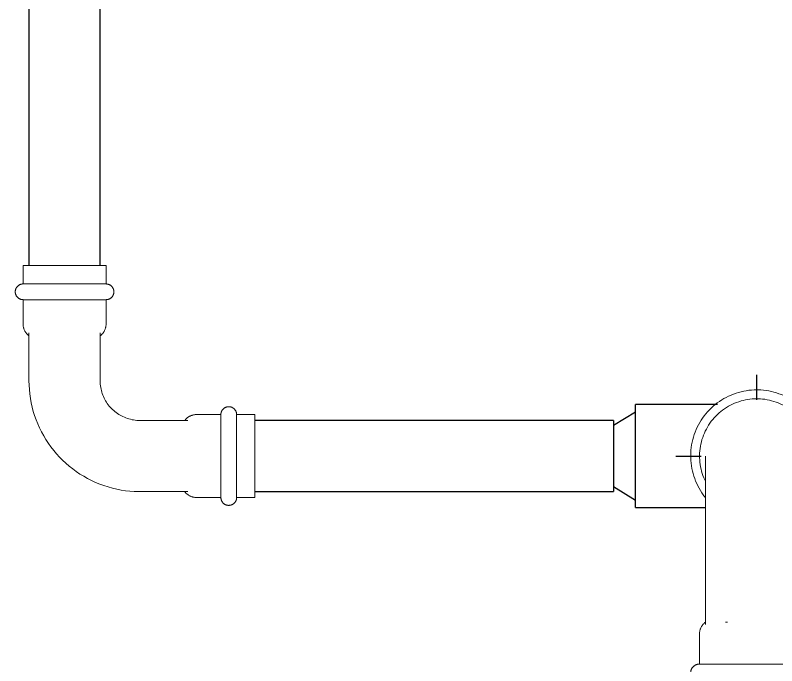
# Model space of a CAD drawing. Header units: inches. Extents: x -3327 to -1, y 8 to 1328.
# Drawn here: x -233.52 to -219.44, y 681.16 to 693.18 of the extents above; entities that cross this region are included whole.
import ezdxf

# ---------------------------------------------------------------- set-up
doc = ezdxf.new("R2010")
doc.units = ezdxf.units.IN
doc.header["$MEASUREMENT"] = 0
doc.layers.add('P-PIPE', color=3, linetype='Continuous', lineweight=9)
doc.layers.add('X - REF - FP', color=7, linetype='Continuous', true_color=0xb90000)

# ---------------------------------------------------------------- blocks, each defined once
blk = doc.blocks.new('Victaulic-VicPress316-Elbow 90-45deg Style P568_P571 - Standard-V63-SECOND LEVEL')
at = {"layer": 'P-PIPE'}
for p, q in [((-220.872, 585.644), (-220.872, 585.268)), ((-219.813, 585.644), (-220.82, 585.644)), ((-218.805, 585.644), (-219.813, 585.644)), ((-218.754, 585.268), (-218.754, 585.644)), ((-220.82, 585.268), (-219.813, 585.268)), ((-219.813, 585.268), (-218.805, 585.268)), ((-220.872, 584.939), (-220.872, 584.383)), ((-220.82, 584.939), (-219.813, 584.939)), ((-219.813, 584.939), (-218.805, 584.939)), ((-218.754, 584.383), (-218.754, 584.939)), ((-220.763, 584.209), (-220.763, 583.109)), ((-218.863, 583.109), (-218.863, 584.211)), ((-220.391, 584.165), (-220.353, 584.165)), ((-219.272, 584.165), (-219.234, 584.165))]:
    blk.add_line(p, q, dxfattribs=at)
at = {"layer": 'P-PIPE', "flags": 128}
for points in [[(-220.872, 584.939), (-220.878, 584.939), (-220.885, 584.94), (-220.891, 584.94), (-220.898, 584.941), (-220.904, 584.943), (-220.911, 584.944), (-220.917, 584.946), (-220.923, 584.948), (-220.929, 584.95), (-220.936, 584.952), (-220.942, 584.955), (-220.947, 584.958), (-220.953, 584.961), (-220.959, 584.964), (-220.964, 584.968), (-220.97, 584.972), (-220.975, 584.976), (-220.98, 584.98), (-220.985, 584.985), (-220.99, 584.989), (-220.994, 584.994), (-220.998, 584.999), (-221.002, 585.004), (-221.006, 585.009), (-221.01, 585.015), (-221.013, 585.02), (-221.017, 585.026), (-221.02, 585.032), (-221.022, 585.038), (-221.025, 585.044), (-221.027, 585.05), (-221.029, 585.057), (-221.031, 585.063), (-221.032, 585.069), (-221.034, 585.076), (-221.035, 585.082), (-221.035, 585.089), (-221.036, 585.095), (-221.036, 585.102), (-221.036, 585.109), (-221.036, 585.115), (-221.035, 585.122), (-221.034, 585.128), (-221.033, 585.135), (-221.032, 585.141), (-221.03, 585.148), (-221.028, 585.154), (-221.026, 585.16), (-221.024, 585.166), (-221.021, 585.172), (-221.018, 585.178), (-221.015, 585.184), (-221.012, 585.19), (-221.008, 585.195), (-221.004, 585.201), (-221.001, 585.206), (-220.996, 585.211), (-220.992, 585.216), (-220.987, 585.221), (-220.983, 585.225), (-220.978, 585.229), (-220.973, 585.234), (-220.967, 585.237), (-220.962, 585.241), (-220.956, 585.245), (-220.951, 585.248), (-220.945, 585.251), (-220.939, 585.254), (-220.933, 585.256), (-220.927, 585.259), (-220.92, 585.261), (-220.914, 585.263), (-220.908, 585.264), (-220.901, 585.266), (-220.895, 585.267), (-220.888, 585.267), (-220.882, 585.268), (-220.875, 585.268), (-220.872, 585.268)], [(-219.813, 585.268), (-219.855, 585.268), (-219.897, 585.268), (-219.939, 585.268), (-219.981, 585.268), (-220.023, 585.268), (-220.064, 585.268), (-220.105, 585.268), (-220.146, 585.268), (-220.186, 585.268), (-220.225, 585.268), (-220.264, 585.268), (-220.302, 585.268), (-220.339, 585.268), (-220.375, 585.268), (-220.41, 585.268), (-220.445, 585.268), (-220.478, 585.268), (-220.511, 585.268), (-220.542, 585.268), (-220.572, 585.268), (-220.601, 585.268), (-220.629, 585.268), (-220.655, 585.268), (-220.68, 585.268), (-220.704, 585.268), (-220.726, 585.268), (-220.746, 585.268), (-220.766, 585.268), (-220.783, 585.268), (-220.8, 585.268), (-220.814, 585.268), (-220.827, 585.268), (-220.838, 585.268), (-220.848, 585.268), (-220.856, 585.268), (-220.862, 585.268), (-220.867, 585.268), (-220.87, 585.268), (-220.871, 585.268), (-220.872, 585.268)], [(-220.872, 585.268), (-220.871, 585.268), (-220.868, 585.268), (-220.864, 585.268), (-220.858, 585.268), (-220.85, 585.268), (-220.841, 585.268), (-220.83, 585.268), (-220.818, 585.268)], [(-218.754, 585.268), (-218.754, 585.268), (-218.757, 585.268), (-218.761, 585.268), (-218.767, 585.268), (-218.775, 585.268), (-218.784, 585.268), (-218.795, 585.268), (-218.807, 585.268), (-218.821, 585.268), (-218.837, 585.268), (-218.854, 585.268), (-218.873, 585.268), (-218.893, 585.268), (-218.915, 585.268), (-218.938, 585.268), (-218.963, 585.268), (-218.989, 585.268), (-219.016, 585.268), (-219.045, 585.268), (-219.075, 585.268), (-219.106, 585.268), (-219.138, 585.268), (-219.171, 585.268), (-219.205, 585.268), (-219.24, 585.268), (-219.276, 585.268), (-219.313, 585.268), (-219.351, 585.268), (-219.39, 585.268), (-219.429, 585.268), (-219.469, 585.268), (-219.509, 585.268), (-219.55, 585.268), (-219.591, 585.268), (-219.633, 585.268), (-219.674, 585.268), (-219.716, 585.268), (-219.759, 585.268), (-219.801, 585.268), (-219.813, 585.268)], [(-218.811, 585.268), (-218.798, 585.268), (-218.787, 585.268), (-218.777, 585.268), (-218.769, 585.268), (-218.763, 585.268), (-218.758, 585.268), (-218.755, 585.268), (-218.754, 585.268), (-218.754, 585.268)], [(-218.754, 585.268), (-218.747, 585.268), (-218.74, 585.268), (-218.734, 585.267), (-218.727, 585.266), (-218.721, 585.265), (-218.714, 585.264), (-218.708, 585.262), (-218.702, 585.26), (-218.696, 585.258), (-218.689, 585.255), (-218.683, 585.253), (-218.678, 585.25), (-218.672, 585.247), (-218.666, 585.243), (-218.661, 585.24), (-218.655, 585.236), (-218.65, 585.232), (-218.645, 585.227), (-218.64, 585.223), (-218.635, 585.218), (-218.631, 585.214), (-218.627, 585.209), (-218.623, 585.203), (-218.619, 585.198), (-218.615, 585.193), (-218.612, 585.187), (-218.608, 585.181), (-218.605, 585.175), (-218.603, 585.169), (-218.6, 585.163), (-218.598, 585.157), (-218.596, 585.151), (-218.594, 585.145), (-218.593, 585.138), (-218.591, 585.132), (-218.59, 585.125), (-218.59, 585.119), (-218.589, 585.112), (-218.589, 585.106), (-218.589, 585.099), (-218.589, 585.092), (-218.59, 585.086), (-218.591, 585.079), (-218.592, 585.073), (-218.593, 585.066), (-218.595, 585.06), (-218.597, 585.054), (-218.599, 585.047), (-218.601, 585.041), (-218.604, 585.035), (-218.607, 585.029), (-218.61, 585.024), (-218.613, 585.018), (-218.617, 585.012), (-218.621, 585.007), (-218.624, 585.002), (-218.629, 584.997), (-218.633, 584.992), (-218.638, 584.987), (-218.642, 584.982), (-218.647, 584.978), (-218.652, 584.974), (-218.658, 584.97), (-218.663, 584.966), (-218.669, 584.963), (-218.674, 584.96), (-218.68, 584.956), (-218.686, 584.954), (-218.692, 584.951), (-218.698, 584.949), (-218.705, 584.947), (-218.711, 584.945), (-218.717, 584.943), (-218.724, 584.942), (-218.73, 584.941), (-218.737, 584.94), (-218.743, 584.94), (-218.75, 584.939), (-218.754, 584.939)], [(-220.814, 584.939), (-220.827, 584.939), (-220.838, 584.939), (-220.848, 584.939), (-220.856, 584.939), (-220.862, 584.939), (-220.867, 584.939), (-220.87, 584.939), (-220.871, 584.939), (-220.872, 584.939)], [(-220.872, 584.939), (-220.871, 584.939), (-220.868, 584.939), (-220.864, 584.939), (-220.858, 584.939), (-220.85, 584.939), (-220.841, 584.939), (-220.83, 584.939), (-220.818, 584.939), (-220.804, 584.939), (-220.788, 584.939), (-220.771, 584.939), (-220.752, 584.939), (-220.732, 584.939), (-220.71, 584.939), (-220.687, 584.939), (-220.662, 584.939), (-220.636, 584.939), (-220.609, 584.939), (-220.58, 584.939), (-220.55, 584.939), (-220.519, 584.939), (-220.487, 584.939), (-220.454, 584.939), (-220.42, 584.939), (-220.385, 584.939), (-220.349, 584.939), (-220.312, 584.939), (-220.274, 584.939), (-220.235, 584.939), (-220.196, 584.939), (-220.156, 584.939), (-220.116, 584.939), (-220.075, 584.939), (-220.034, 584.939), (-219.992, 584.939), (-219.951, 584.939), (-219.909, 584.939), (-219.866, 584.939), (-219.824, 584.939), (-219.813, 584.939)], [(-219.813, 584.939), (-219.77, 584.939), (-219.728, 584.939), (-219.686, 584.939), (-219.644, 584.939), (-219.602, 584.939), (-219.561, 584.939), (-219.52, 584.939), (-219.479, 584.939), (-219.439, 584.939), (-219.4, 584.939), (-219.361, 584.939), (-219.323, 584.939), (-219.286, 584.939), (-219.25, 584.939), (-219.215, 584.939), (-219.18, 584.939), (-219.147, 584.939), (-219.114, 584.939), (-219.083, 584.939), (-219.053, 584.939), (-219.024, 584.939), (-218.996, 584.939), (-218.97, 584.939), (-218.945, 584.939), (-218.921, 584.939), (-218.899, 584.939), (-218.879, 584.939), (-218.859, 584.939), (-218.842, 584.939), (-218.825, 584.939), (-218.811, 584.939), (-218.798, 584.939), (-218.787, 584.939), (-218.777, 584.939), (-218.769, 584.939), (-218.763, 584.939), (-218.758, 584.939), (-218.755, 584.939), (-218.754, 584.939), (-218.754, 584.939)], [(-218.754, 584.939), (-218.754, 584.939), (-218.757, 584.939), (-218.761, 584.939), (-218.767, 584.939), (-218.775, 584.939), (-218.784, 584.939), (-218.795, 584.939), (-218.807, 584.939)], [(-220.763, 584.165), (-220.771, 584.171), (-220.779, 584.179), (-220.787, 584.186), (-220.795, 584.194), (-220.803, 584.202), (-220.81, 584.21), (-220.816, 584.218), (-220.823, 584.227), (-220.829, 584.236), (-220.834, 584.246), (-220.84, 584.255), (-220.845, 584.265), (-220.849, 584.275), (-220.853, 584.285), (-220.857, 584.295), (-220.86, 584.306), (-220.863, 584.316), (-220.866, 584.327), (-220.868, 584.337), (-220.869, 584.348), (-220.87, 584.359), (-220.871, 584.37), (-220.872, 584.381), (-220.872, 584.383)], [(-218.754, 584.383), (-218.754, 584.372), (-218.754, 584.361), (-218.755, 584.35), (-218.757, 584.339), (-218.759, 584.329), (-218.761, 584.318), (-218.764, 584.307), (-218.767, 584.297), (-218.771, 584.287), (-218.775, 584.277), (-218.779, 584.267), (-218.784, 584.257), (-218.79, 584.247), (-218.795, 584.238), (-218.801, 584.229), (-218.807, 584.22), (-218.814, 584.211), (-218.821, 584.203), (-218.828, 584.195), (-218.836, 584.187), (-218.844, 584.18), (-218.852, 584.173), (-218.861, 584.166), (-218.863, 584.165)], [(-220.763, 583.109), (-220.763, 583.028), (-220.763, 582.948), (-220.763, 582.868), (-220.763, 582.788), (-220.763, 582.709), (-220.763, 582.63), (-220.763, 582.552), (-220.763, 582.475), (-220.763, 582.399), (-220.763, 582.324), (-220.763, 582.251), (-220.763, 582.178), (-220.763, 582.108), (-220.763, 582.039), (-220.763, 581.971), (-220.763, 581.906), (-220.763, 581.842), (-220.763, 581.78), (-220.763, 581.721), (-220.763, 581.663), (-220.763, 581.608), (-220.763, 581.556), (-220.763, 581.506), (-220.763, 581.458), (-220.763, 581.413), (-220.763, 581.371), (-220.763, 581.332), (-220.763, 581.295), (-220.763, 581.261), (-220.763, 581.231), (-220.763, 581.203), (-220.763, 581.178), (-220.763, 581.157), (-220.763, 581.138), (-220.763, 581.123), (-220.763, 581.111), (-220.763, 581.102), (-220.763, 581.096), (-220.763, 581.094), (-220.763, 581.094)], [(-218.863, 581.094), (-218.863, 581.095), (-218.863, 581.1), (-218.863, 581.108), (-218.863, 581.119), (-218.863, 581.134), (-218.863, 581.152), (-218.863, 581.172), (-218.863, 581.196), (-218.863, 581.223), (-218.863, 581.253), (-218.863, 581.286), (-218.863, 581.321), (-218.863, 581.36), (-218.863, 581.402), (-218.863, 581.446), (-218.863, 581.493), (-218.863, 581.542), (-218.863, 581.594), (-218.863, 581.648), (-218.863, 581.705), (-218.863, 581.764), (-218.863, 581.825), (-218.863, 581.888), (-218.863, 581.953), (-218.863, 582.02), (-218.863, 582.089), (-218.863, 582.159), (-218.863, 582.231), (-218.863, 582.304), (-218.863, 582.379), (-218.863, 582.454), (-218.863, 582.531), (-218.863, 582.609), (-218.863, 582.687), (-218.863, 582.766), (-218.863, 582.846), (-218.863, 582.926), (-218.863, 583.007), (-218.863, 583.087), (-218.863, 583.109)], [(-220.763, 581.864), (-220.786, 581.835), (-220.815, 581.795), (-220.842, 581.755), (-220.868, 581.713), (-220.892, 581.67), (-220.914, 581.627), (-220.934, 581.582), (-220.953, 581.537), (-220.97, 581.491), (-220.985, 581.445), (-220.998, 581.397), (-221.009, 581.35), (-221.018, 581.302), (-221.026, 581.253), (-221.031, 581.205), (-221.034, 581.156), (-221.036, 581.107), (-221.035, 581.058), (-221.033, 581.009), (-221.029, 580.96), (-221.022, 580.912), (-221.014, 580.864), (-221.004, 580.816), (-220.992, 580.768), (-220.978, 580.721), (-220.962, 580.675), (-220.944, 580.629), (-220.925, 580.585), (-220.904, 580.541), (-220.881, 580.497), (-220.856, 580.455), (-220.83, 580.414), (-220.802, 580.374), (-220.772, 580.335), (-220.741, 580.297), (-220.708, 580.26), (-220.674, 580.225), (-220.639, 580.192), (-220.602, 580.159), (-220.564, 580.128), (-220.525, 580.099), (-220.485, 580.071), (-220.443, 580.045), (-220.401, 580.021), (-220.357, 579.998), (-220.313, 579.977), (-220.268, 579.958), (-220.222, 579.941), (-220.176, 579.925), (-220.129, 579.912), (-220.081, 579.9), (-220.033, 579.89), (-219.985, 579.882), (-219.937, 579.877), (-219.888, 579.873), (-219.839, 579.871), (-219.813, 579.87)], [(-219.813, 579.87), (-219.764, 579.871), (-219.715, 579.874), (-219.666, 579.879), (-219.618, 579.886), (-219.569, 579.895), (-219.522, 579.905), (-219.474, 579.918), (-219.428, 579.932), (-219.381, 579.949), (-219.336, 579.967), (-219.291, 579.987), (-219.248, 580.009), (-219.205, 580.032), (-219.163, 580.057), (-219.122, 580.084), (-219.082, 580.112), (-219.043, 580.142), (-219.006, 580.174), (-218.97, 580.207), (-218.935, 580.241), (-218.901, 580.277), (-218.87, 580.314), (-218.839, 580.353), (-218.81, 580.392), (-218.783, 580.433), (-218.757, 580.474), (-218.733, 580.517), (-218.711, 580.561), (-218.691, 580.605), (-218.672, 580.65), (-218.655, 580.696), (-218.64, 580.743), (-218.627, 580.79), (-218.616, 580.838), (-218.607, 580.886), (-218.599, 580.934), (-218.594, 580.983), (-218.591, 581.032), (-218.589, 581.081), (-218.59, 581.129), (-218.592, 581.178), (-218.596, 581.227), (-218.603, 581.276), (-218.611, 581.324), (-218.621, 581.372), (-218.633, 581.419), (-218.647, 581.466), (-218.663, 581.512), (-218.681, 581.558), (-218.7, 581.603), (-218.721, 581.647), (-218.744, 581.69), (-218.769, 581.732), (-218.795, 581.774), (-218.823, 581.814), (-218.853, 581.853)], [(-220.766, 581.555), (-220.783, 581.517), (-220.8, 581.477), (-220.814, 581.438), (-220.827, 581.397), (-220.838, 581.357), (-220.848, 581.315), (-220.856, 581.274), (-220.862, 581.232), (-220.867, 581.19), (-220.87, 581.148), (-220.871, 581.105), (-220.871, 581.063), (-220.869, 581.021), (-220.865, 580.978), (-220.86, 580.936), (-220.853, 580.895), (-220.844, 580.853), (-220.833, 580.812), (-220.821, 580.771), (-220.808, 580.731), (-220.792, 580.692), (-220.775, 580.653), (-220.757, 580.615), (-220.737, 580.578), (-220.716, 580.541), (-220.693, 580.505), (-220.669, 580.471), (-220.643, 580.437), (-220.616, 580.404), (-220.588, 580.373), (-220.558, 580.342), (-220.528, 580.313), (-220.496, 580.285), (-220.463, 580.258), (-220.429, 580.233), (-220.394, 580.209), (-220.358, 580.186), (-220.322, 580.165), (-220.284, 580.146), (-220.246, 580.127), (-220.207, 580.111), (-220.167, 580.096), (-220.127, 580.083), (-220.086, 580.071), (-220.045, 580.061), (-220.004, 580.052), (-219.962, 580.045), (-219.92, 580.04), (-219.878, 580.037), (-219.835, 580.035), (-219.813, 580.035)], [(-219.813, 580.035), (-219.77, 580.036), (-219.728, 580.038), (-219.686, 580.042), (-219.644, 580.048), (-219.602, 580.056), (-219.561, 580.065), (-219.52, 580.076), (-219.479, 580.089), (-219.439, 580.103), (-219.4, 580.118), (-219.361, 580.136), (-219.323, 580.154), (-219.286, 580.175), (-219.25, 580.197), (-219.215, 580.22), (-219.18, 580.244), (-219.147, 580.27), (-219.114, 580.298), (-219.083, 580.326), (-219.053, 580.356), (-219.024, 580.387), (-218.996, 580.419), (-218.97, 580.452), (-218.945, 580.486), (-218.921, 580.522), (-218.899, 580.558), (-218.879, 580.595), (-218.859, 580.632), (-218.842, 580.671), (-218.825, 580.71), (-218.811, 580.75), (-218.798, 580.79), (-218.787, 580.831), (-218.777, 580.872), (-218.769, 580.914), (-218.763, 580.956), (-218.758, 580.998), (-218.755, 581.04), (-218.754, 581.082), (-218.754, 581.125), (-218.756, 581.167), (-218.76, 581.209), (-218.765, 581.251), (-218.772, 581.293), (-218.781, 581.334), (-218.792, 581.375), (-218.804, 581.416), (-218.817, 581.456), (-218.833, 581.496), (-218.85, 581.534), (-218.863, 581.561)]]:
    blk.add_lwpolyline(points, dxfattribs=at)
blk = doc.blocks.new('Victaulic-VicPress316-Elbow 90-45deg Style P568_P571 - Standard-V1-SECOND LEVEL')
at = {"layer": 'P-PIPE'}
for p, q in [((-0.767, 3.52), (-0.767, 3.181)), ((0.766, 3.52), (-0.767, 3.52)), ((0.766, 3.181), (0.766, 3.52)), ((-0.767, 3.181), (0.766, 3.181)), ((-0.767, 2.89), (-0.767, 2.439)), ((-0.767, 2.89), (0.766, 2.89)), ((0.766, 2.439), (0.766, 2.89)), ((-0.658, 2.278), (-0.658, 1.393)), ((0.657, 1.393), (0.657, 2.278)), ((-3.181, 0.766), (-3.52, 0.766)), ((-3.52, 0.766), (-3.52, -0.767)), ((-3.181, -0.767), (-3.181, 0.766)), ((-2.439, 0.766), (-2.89, 0.766)), ((-2.89, -0.767), (-2.89, 0.766)), ((-1.393, 0.657), (-2.278, 0.657)), ((-2.278, -0.658), (-1.393, -0.658)), ((-3.52, -0.767), (-3.181, -0.767)), ((-2.89, -0.767), (-2.439, -0.767))]:
    blk.add_line(p, q, dxfattribs=at)
at = {"layer": 'P-PIPE', "flags": 128}
for points in [[(-0.767, 2.89), (-0.772, 2.891), (-0.778, 2.891), (-0.784, 2.892), (-0.79, 2.892), (-0.795, 2.893), (-0.801, 2.895), (-0.807, 2.896), (-0.812, 2.898), (-0.818, 2.9), (-0.823, 2.902), (-0.828, 2.904), (-0.834, 2.907), (-0.839, 2.91), (-0.844, 2.913), (-0.849, 2.916), (-0.853, 2.919), (-0.858, 2.923), (-0.862, 2.927), (-0.867, 2.931), (-0.871, 2.935), (-0.875, 2.939), (-0.879, 2.943), (-0.882, 2.948), (-0.886, 2.953), (-0.889, 2.957), (-0.892, 2.962), (-0.895, 2.967), (-0.897, 2.973), (-0.9, 2.978), (-0.902, 2.983), (-0.904, 2.989), (-0.906, 2.994), (-0.907, 3), (-0.909, 3.006), (-0.91, 3.011), (-0.911, 3.017), (-0.911, 3.023), (-0.912, 3.029), (-0.912, 3.034), (-0.912, 3.04), (-0.912, 3.046), (-0.911, 3.052), (-0.91, 3.058), (-0.909, 3.063), (-0.908, 3.069), (-0.907, 3.075), (-0.905, 3.08), (-0.903, 3.086), (-0.901, 3.091), (-0.899, 3.097), (-0.896, 3.102), (-0.894, 3.107), (-0.891, 3.112), (-0.887, 3.117), (-0.884, 3.122), (-0.881, 3.126), (-0.877, 3.131), (-0.873, 3.135), (-0.869, 3.139), (-0.865, 3.143), (-0.86, 3.147), (-0.856, 3.151), (-0.851, 3.154), (-0.846, 3.158), (-0.842, 3.161), (-0.836, 3.164), (-0.831, 3.166), (-0.826, 3.169), (-0.821, 3.171), (-0.815, 3.173), (-0.81, 3.175), (-0.804, 3.177), (-0.798, 3.178), (-0.793, 3.179), (-0.787, 3.18), (-0.781, 3.181), (-0.775, 3.181), (-0.77, 3.181), (-0.767, 3.181)], [(0.766, 3.181), (0.766, 3.181), (0.764, 3.181), (0.761, 3.181), (0.757, 3.181), (0.751, 3.181), (0.745, 3.181), (0.737, 3.181), (0.728, 3.181), (0.717, 3.181), (0.706, 3.181), (0.693, 3.181), (0.68, 3.181), (0.665, 3.181), (0.649, 3.181), (0.633, 3.181), (0.615, 3.181), (0.596, 3.181), (0.576, 3.181), (0.556, 3.181), (0.534, 3.181), (0.512, 3.181), (0.488, 3.181), (0.464, 3.181), (0.44, 3.181), (0.414, 3.181), (0.388, 3.181), (0.361, 3.181), (0.334, 3.181), (0.306, 3.181), (0.278, 3.181), (0.249, 3.181), (0.22, 3.181), (0.19, 3.181), (0.16, 3.181), (0.13, 3.181), (0.1, 3.181), (0.069, 3.181), (0.039, 3.181), (0.008, 3.181), (-0.022, 3.181), (-0.053, 3.181), (-0.084, 3.181), (-0.114, 3.181), (-0.144, 3.181), (-0.174, 3.181), (-0.204, 3.181), (-0.233, 3.181), (-0.262, 3.181), (-0.291, 3.181), (-0.319, 3.181), (-0.347, 3.181), (-0.374, 3.181), (-0.4, 3.181), (-0.426, 3.181), (-0.451, 3.181), (-0.476, 3.181), (-0.499, 3.181), (-0.522, 3.181), (-0.544, 3.181), (-0.565, 3.181), (-0.585, 3.181), (-0.605, 3.181), (-0.623, 3.181), (-0.64, 3.181), (-0.657, 3.181), (-0.672, 3.181), (-0.686, 3.181), (-0.699, 3.181), (-0.711, 3.181), (-0.722, 3.181), (-0.732, 3.181), (-0.74, 3.181), (-0.748, 3.181), (-0.754, 3.181), (-0.759, 3.181), (-0.763, 3.181), (-0.765, 3.181), (-0.766, 3.181), (-0.767, 3.181)], [(-0.767, 3.181), (-0.766, 3.181), (-0.764, 3.181), (-0.761, 3.181), (-0.757, 3.181), (-0.751, 3.181), (-0.745, 3.181), (-0.737, 3.181), (-0.728, 3.181)], [(0.722, 3.181), (0.732, 3.181), (0.74, 3.181), (0.748, 3.181), (0.754, 3.181), (0.759, 3.181), (0.763, 3.181), (0.765, 3.181), (0.766, 3.181), (0.766, 3.181)], [(0.766, 3.181), (0.772, 3.181), (0.778, 3.181), (0.784, 3.18), (0.79, 3.18), (0.795, 3.179), (0.801, 3.177), (0.807, 3.176), (0.812, 3.174), (0.818, 3.172), (0.823, 3.17), (0.828, 3.168), (0.834, 3.165), (0.839, 3.162), (0.844, 3.159), (0.849, 3.156), (0.853, 3.153), (0.858, 3.149), (0.862, 3.145), (0.867, 3.141), (0.871, 3.137), (0.875, 3.133), (0.879, 3.129), (0.882, 3.124), (0.886, 3.119), (0.889, 3.115), (0.892, 3.11), (0.895, 3.105), (0.897, 3.099), (0.9, 3.094), (0.902, 3.089), (0.904, 3.083), (0.906, 3.078), (0.907, 3.072), (0.909, 3.066), (0.91, 3.061), (0.911, 3.055), (0.911, 3.049), (0.912, 3.043), (0.912, 3.038), (0.912, 3.032), (0.912, 3.026), (0.911, 3.02), (0.91, 3.014), (0.909, 3.009), (0.908, 3.003), (0.907, 2.997), (0.905, 2.992), (0.903, 2.986), (0.901, 2.981), (0.899, 2.975), (0.896, 2.97), (0.894, 2.965), (0.891, 2.96), (0.887, 2.955), (0.884, 2.95), (0.881, 2.946), (0.877, 2.941), (0.873, 2.937), (0.869, 2.933), (0.865, 2.929), (0.86, 2.925), (0.856, 2.921), (0.851, 2.918), (0.846, 2.914), (0.842, 2.911), (0.836, 2.908), (0.831, 2.906), (0.826, 2.903), (0.821, 2.901), (0.815, 2.899), (0.81, 2.897), (0.804, 2.895), (0.798, 2.894), (0.793, 2.893), (0.787, 2.892), (0.781, 2.891), (0.775, 2.891), (0.77, 2.891), (0.766, 2.89)], [(-0.767, 2.89), (-0.766, 2.89), (-0.764, 2.89), (-0.761, 2.89), (-0.757, 2.89), (-0.751, 2.89), (-0.745, 2.89), (-0.737, 2.89), (-0.728, 2.89), (-0.717, 2.89), (-0.706, 2.89), (-0.693, 2.89), (-0.68, 2.89), (-0.665, 2.89), (-0.649, 2.89), (-0.633, 2.89), (-0.615, 2.89), (-0.596, 2.89), (-0.576, 2.89), (-0.556, 2.89), (-0.534, 2.89), (-0.512, 2.89), (-0.488, 2.89), (-0.464, 2.89), (-0.44, 2.89), (-0.414, 2.89), (-0.388, 2.89), (-0.361, 2.89), (-0.334, 2.89), (-0.306, 2.89), (-0.278, 2.89), (-0.249, 2.89), (-0.22, 2.89), (-0.19, 2.89), (-0.16, 2.89), (-0.13, 2.89), (-0.1, 2.89), (-0.069, 2.89), (-0.039, 2.89), (-0.008, 2.89), (0.022, 2.89), (0.053, 2.89), (0.084, 2.89), (0.114, 2.89), (0.144, 2.89), (0.174, 2.89), (0.204, 2.89), (0.233, 2.89), (0.262, 2.89), (0.291, 2.89), (0.319, 2.89), (0.347, 2.89), (0.374, 2.89), (0.4, 2.89), (0.426, 2.89), (0.451, 2.89), (0.476, 2.89), (0.499, 2.89), (0.522, 2.89), (0.544, 2.89), (0.565, 2.89), (0.585, 2.89), (0.605, 2.89), (0.623, 2.89), (0.64, 2.89), (0.657, 2.89), (0.672, 2.89), (0.686, 2.89), (0.699, 2.89), (0.711, 2.89), (0.722, 2.89), (0.732, 2.89), (0.74, 2.89), (0.748, 2.89), (0.754, 2.89), (0.759, 2.89), (0.763, 2.89), (0.765, 2.89), (0.766, 2.89), (0.766, 2.89)], [(-0.722, 2.89), (-0.732, 2.89), (-0.74, 2.89), (-0.748, 2.89), (-0.754, 2.89), (-0.759, 2.89), (-0.763, 2.89), (-0.765, 2.89), (-0.766, 2.89), (-0.767, 2.89)], [(0.766, 2.89), (0.766, 2.89), (0.764, 2.89), (0.761, 2.89), (0.757, 2.89), (0.751, 2.89), (0.745, 2.89), (0.737, 2.89), (0.728, 2.89)], [(-0.658, 2.221), (-0.666, 2.228), (-0.674, 2.235), (-0.682, 2.242), (-0.69, 2.25), (-0.698, 2.258), (-0.705, 2.266), (-0.711, 2.275), (-0.718, 2.283), (-0.724, 2.293), (-0.729, 2.302), (-0.735, 2.311), (-0.74, 2.321), (-0.744, 2.331), (-0.748, 2.341), (-0.752, 2.351), (-0.755, 2.362), (-0.758, 2.372), (-0.761, 2.383), (-0.763, 2.394), (-0.764, 2.404), (-0.765, 2.415), (-0.766, 2.426), (-0.767, 2.437), (-0.767, 2.439)], [(0.766, 2.439), (0.766, 2.428), (0.766, 2.417), (0.765, 2.406), (0.763, 2.396), (0.761, 2.385), (0.759, 2.374), (0.756, 2.364), (0.753, 2.353), (0.749, 2.343), (0.745, 2.333), (0.741, 2.323), (0.736, 2.313), (0.73, 2.304), (0.725, 2.294), (0.719, 2.285), (0.713, 2.276), (0.706, 2.268), (0.699, 2.259), (0.692, 2.251), (0.684, 2.244), (0.676, 2.236), (0.668, 2.229), (0.659, 2.222), (0.657, 2.221)], [(-0.658, 1.393), (-0.658, 1.364), (-0.66, 1.334), (-0.663, 1.305), (-0.667, 1.276), (-0.672, 1.247), (-0.679, 1.218), (-0.686, 1.19), (-0.695, 1.162), (-0.705, 1.134), (-0.716, 1.107), (-0.728, 1.08), (-0.741, 1.053), (-0.755, 1.028), (-0.77, 1.002), (-0.786, 0.978), (-0.803, 0.954), (-0.821, 0.931), (-0.84, 0.908), (-0.86, 0.886), (-0.881, 0.865), (-0.902, 0.845), (-0.924, 0.826), (-0.947, 0.808), (-0.971, 0.79), (-0.996, 0.774), (-1.021, 0.759), (-1.046, 0.744), (-1.073, 0.731), (-1.099, 0.719), (-1.126, 0.707), (-1.154, 0.697), (-1.182, 0.688), (-1.21, 0.681), (-1.239, 0.674), (-1.268, 0.668), (-1.297, 0.664), (-1.326, 0.661), (-1.356, 0.658), (-1.385, 0.658), (-1.393, 0.657)], [(-1.393, -0.658), (-1.311, -0.656), (-1.229, -0.651), (-1.148, -0.643), (-1.066, -0.631), (-0.986, -0.617), (-0.906, -0.599), (-0.826, -0.578), (-0.748, -0.553), (-0.671, -0.526), (-0.594, -0.496), (-0.52, -0.462), (-0.446, -0.426), (-0.374, -0.386), (-0.304, -0.344), (-0.235, -0.299), (-0.168, -0.252), (-0.104, -0.201), (-0.041, -0.149), (0.02, -0.093), (0.078, -0.036), (0.134, 0.024), (0.187, 0.087), (0.238, 0.151), (0.287, 0.217), (0.332, 0.285), (0.375, 0.355), (0.415, 0.427), (0.453, 0.5), (0.487, 0.574), (0.518, 0.65), (0.546, 0.727), (0.571, 0.805), (0.593, 0.884), (0.612, 0.964), (0.628, 1.044), (0.64, 1.126), (0.649, 1.207), (0.655, 1.289), (0.657, 1.371), (0.657, 1.393)], [(-3.181, 0.766), (-3.181, 0.772), (-3.181, 0.778), (-3.18, 0.784), (-3.18, 0.79), (-3.179, 0.795), (-3.177, 0.801), (-3.176, 0.807), (-3.174, 0.812), (-3.172, 0.818), (-3.17, 0.823), (-3.168, 0.828), (-3.165, 0.834), (-3.162, 0.839), (-3.159, 0.844), (-3.156, 0.849), (-3.153, 0.853), (-3.149, 0.858), (-3.145, 0.862), (-3.141, 0.867), (-3.137, 0.871), (-3.133, 0.875), (-3.129, 0.879), (-3.124, 0.882), (-3.119, 0.886), (-3.115, 0.889), (-3.11, 0.892), (-3.105, 0.895), (-3.099, 0.897), (-3.094, 0.9), (-3.089, 0.902), (-3.083, 0.904), (-3.078, 0.906), (-3.072, 0.907), (-3.066, 0.909), (-3.061, 0.91), (-3.055, 0.911), (-3.049, 0.911), (-3.043, 0.912), (-3.038, 0.912), (-3.032, 0.912), (-3.026, 0.912), (-3.02, 0.911), (-3.014, 0.91), (-3.009, 0.909), (-3.003, 0.908), (-2.997, 0.907), (-2.992, 0.905), (-2.986, 0.903), (-2.981, 0.901), (-2.975, 0.899), (-2.97, 0.896), (-2.965, 0.894), (-2.96, 0.891), (-2.955, 0.887), (-2.95, 0.884), (-2.946, 0.881), (-2.941, 0.877), (-2.937, 0.873), (-2.933, 0.869), (-2.929, 0.865), (-2.925, 0.86), (-2.921, 0.856), (-2.918, 0.851), (-2.914, 0.846), (-2.911, 0.842), (-2.908, 0.836), (-2.906, 0.831), (-2.903, 0.826), (-2.901, 0.821), (-2.899, 0.815), (-2.897, 0.81), (-2.895, 0.804), (-2.894, 0.798), (-2.893, 0.793), (-2.892, 0.787), (-2.891, 0.781), (-2.891, 0.775), (-2.891, 0.77), (-2.89, 0.766)], [(-3.181, 0.766), (-3.181, 0.766), (-3.181, 0.764), (-3.181, 0.761), (-3.181, 0.757), (-3.181, 0.751), (-3.181, 0.745), (-3.181, 0.737), (-3.181, 0.728), (-3.181, 0.717), (-3.181, 0.706), (-3.181, 0.693), (-3.181, 0.68), (-3.181, 0.665), (-3.181, 0.649), (-3.181, 0.633), (-3.181, 0.615), (-3.181, 0.596), (-3.181, 0.576), (-3.181, 0.556), (-3.181, 0.534), (-3.181, 0.512), (-3.181, 0.488), (-3.181, 0.464), (-3.181, 0.44), (-3.181, 0.414), (-3.181, 0.388), (-3.181, 0.361), (-3.181, 0.334), (-3.181, 0.306), (-3.181, 0.278), (-3.181, 0.249), (-3.181, 0.22), (-3.181, 0.19), (-3.181, 0.16), (-3.181, 0.13), (-3.181, 0.1), (-3.181, 0.069), (-3.181, 0.039), (-3.181, 0.008), (-3.181, -0.022), (-3.181, -0.053), (-3.181, -0.084), (-3.181, -0.114), (-3.181, -0.144), (-3.181, -0.174), (-3.181, -0.204), (-3.181, -0.233), (-3.181, -0.262), (-3.181, -0.291), (-3.181, -0.319), (-3.181, -0.347), (-3.181, -0.374), (-3.181, -0.4), (-3.181, -0.426), (-3.181, -0.451), (-3.181, -0.476), (-3.181, -0.499), (-3.181, -0.522), (-3.181, -0.544), (-3.181, -0.565), (-3.181, -0.585), (-3.181, -0.605), (-3.181, -0.623), (-3.181, -0.64), (-3.181, -0.657), (-3.181, -0.672), (-3.181, -0.686), (-3.181, -0.699), (-3.181, -0.711), (-3.181, -0.722), (-3.181, -0.732), (-3.181, -0.74), (-3.181, -0.748), (-3.181, -0.754), (-3.181, -0.759), (-3.181, -0.763), (-3.181, -0.765), (-3.181, -0.766), (-3.181, -0.767)], [(-3.181, 0.722), (-3.181, 0.732), (-3.181, 0.74), (-3.181, 0.748), (-3.181, 0.754), (-3.181, 0.759), (-3.181, 0.763), (-3.181, 0.765), (-3.181, 0.766), (-3.181, 0.766)], [(-2.89, -0.767), (-2.89, -0.766), (-2.89, -0.764), (-2.89, -0.761), (-2.89, -0.757), (-2.89, -0.751), (-2.89, -0.745), (-2.89, -0.737), (-2.89, -0.728), (-2.89, -0.717), (-2.89, -0.706), (-2.89, -0.693), (-2.89, -0.68), (-2.89, -0.665), (-2.89, -0.649), (-2.89, -0.633), (-2.89, -0.615), (-2.89, -0.596), (-2.89, -0.576), (-2.89, -0.556), (-2.89, -0.534), (-2.89, -0.512), (-2.89, -0.488), (-2.89, -0.464), (-2.89, -0.44), (-2.89, -0.414), (-2.89, -0.388), (-2.89, -0.361), (-2.89, -0.334), (-2.89, -0.306), (-2.89, -0.278), (-2.89, -0.249), (-2.89, -0.22), (-2.89, -0.19), (-2.89, -0.16), (-2.89, -0.13), (-2.89, -0.1), (-2.89, -0.069), (-2.89, -0.039), (-2.89, -0.008), (-2.89, 0.022), (-2.89, 0.053), (-2.89, 0.084), (-2.89, 0.114), (-2.89, 0.144), (-2.89, 0.174), (-2.89, 0.204), (-2.89, 0.233), (-2.89, 0.262), (-2.89, 0.291), (-2.89, 0.319), (-2.89, 0.347), (-2.89, 0.374), (-2.89, 0.4), (-2.89, 0.426), (-2.89, 0.451), (-2.89, 0.476), (-2.89, 0.499), (-2.89, 0.522), (-2.89, 0.544), (-2.89, 0.565), (-2.89, 0.585), (-2.89, 0.605), (-2.89, 0.623), (-2.89, 0.64), (-2.89, 0.657), (-2.89, 0.672), (-2.89, 0.686), (-2.89, 0.699), (-2.89, 0.711), (-2.89, 0.722), (-2.89, 0.732), (-2.89, 0.74), (-2.89, 0.748), (-2.89, 0.754), (-2.89, 0.759), (-2.89, 0.763), (-2.89, 0.765), (-2.89, 0.766), (-2.89, 0.766)], [(-2.89, 0.766), (-2.89, 0.766), (-2.89, 0.764), (-2.89, 0.761), (-2.89, 0.757), (-2.89, 0.751), (-2.89, 0.745), (-2.89, 0.737), (-2.89, 0.728)], [(-2.439, 0.766), (-2.428, 0.766), (-2.417, 0.766), (-2.406, 0.765), (-2.396, 0.763), (-2.385, 0.761), (-2.374, 0.759), (-2.364, 0.756), (-2.353, 0.753), (-2.343, 0.749), (-2.333, 0.745), (-2.323, 0.741), (-2.313, 0.736), (-2.304, 0.73), (-2.294, 0.725), (-2.285, 0.719), (-2.276, 0.713), (-2.268, 0.706), (-2.259, 0.699), (-2.251, 0.692), (-2.244, 0.684), (-2.236, 0.676), (-2.229, 0.668), (-2.222, 0.659), (-2.221, 0.657)], [(-2.221, -0.658), (-2.228, -0.666), (-2.235, -0.674), (-2.242, -0.682), (-2.25, -0.69), (-2.258, -0.698), (-2.266, -0.705), (-2.275, -0.711), (-2.283, -0.718), (-2.293, -0.724), (-2.302, -0.729), (-2.311, -0.735), (-2.321, -0.74), (-2.331, -0.744), (-2.341, -0.748), (-2.351, -0.752), (-2.362, -0.755), (-2.372, -0.758), (-2.383, -0.761), (-2.394, -0.763), (-2.404, -0.764), (-2.415, -0.765), (-2.426, -0.766), (-2.437, -0.767), (-2.439, -0.767)], [(-3.181, -0.767), (-3.181, -0.766), (-3.181, -0.764), (-3.181, -0.761), (-3.181, -0.757), (-3.181, -0.751), (-3.181, -0.745), (-3.181, -0.737), (-3.181, -0.728)], [(-2.89, -0.767), (-2.891, -0.772), (-2.891, -0.778), (-2.892, -0.784), (-2.892, -0.79), (-2.893, -0.795), (-2.895, -0.801), (-2.896, -0.807), (-2.898, -0.812), (-2.9, -0.818), (-2.902, -0.823), (-2.904, -0.828), (-2.907, -0.834), (-2.91, -0.839), (-2.913, -0.844), (-2.916, -0.849), (-2.919, -0.853), (-2.923, -0.858), (-2.927, -0.862), (-2.931, -0.867), (-2.935, -0.871), (-2.939, -0.875), (-2.943, -0.879), (-2.948, -0.882), (-2.953, -0.886), (-2.957, -0.889), (-2.962, -0.892), (-2.967, -0.895), (-2.973, -0.897), (-2.978, -0.9), (-2.983, -0.902), (-2.989, -0.904), (-2.994, -0.906), (-3, -0.907), (-3.006, -0.909), (-3.011, -0.91), (-3.017, -0.911), (-3.023, -0.911), (-3.029, -0.912), (-3.034, -0.912), (-3.04, -0.912), (-3.046, -0.912), (-3.052, -0.911), (-3.058, -0.91), (-3.063, -0.909), (-3.069, -0.908), (-3.075, -0.907), (-3.08, -0.905), (-3.086, -0.903), (-3.091, -0.901), (-3.097, -0.899), (-3.102, -0.896), (-3.107, -0.894), (-3.112, -0.891), (-3.117, -0.887), (-3.122, -0.884), (-3.126, -0.881), (-3.131, -0.877), (-3.135, -0.873), (-3.139, -0.869), (-3.143, -0.865), (-3.147, -0.86), (-3.151, -0.856), (-3.154, -0.851), (-3.158, -0.846), (-3.161, -0.842), (-3.164, -0.836), (-3.166, -0.831), (-3.169, -0.826), (-3.171, -0.821), (-3.173, -0.815), (-3.175, -0.81), (-3.177, -0.804), (-3.178, -0.798), (-3.179, -0.793), (-3.18, -0.787), (-3.181, -0.781), (-3.181, -0.775), (-3.181, -0.77), (-3.181, -0.767)], [(-2.89, -0.722), (-2.89, -0.732), (-2.89, -0.74), (-2.89, -0.748), (-2.89, -0.754), (-2.89, -0.759), (-2.89, -0.763), (-2.89, -0.765), (-2.89, -0.766), (-2.89, -0.767)]]:
    blk.add_lwpolyline(points, dxfattribs=at)

msp = doc.modelspace()

# ---------------------------------------------------------------- linework, layer by layer
at = {"layer": 'X - REF - FP'}
for p, q in [((-233.27, 699.69), (-233.27, 688.556)), ((-231.955, 688.556), (-231.955, 699.69)), ((-219.813, 686.077), (-219.813, 686.536)), ((-222.057, 685.848), (-222.463, 685.598)), ((-220.537, 685.987), (-222.057, 685.987)), ((-222.057, 685.036), (-222.057, 685.987)), ((-222.463, 685.693), (-229.092, 685.693)), ((-222.463, 685.693), (-222.463, 684.378)), ((-222.057, 684.085), (-222.057, 685.036)), ((-221.313, 685.036), (-220.842, 685.036)), ((-222.463, 684.473), (-222.057, 684.223)), ((-229.092, 684.378), (-222.463, 684.378)), ((-222.057, 684.085), (-220.763, 684.085))]:
    msp.add_line(p, q, dxfattribs=at)

# ---------------------------------------------------------------- block references
for name, p, rotation in [('Victaulic-VicPress316-Elbow 90-45deg Style P568_P571 - Standard-V1-SECOND LEVEL', (-232.612, 685.036), 270), ('Victaulic-VicPress316-Elbow 90-45deg Style P568_P571 - Standard-V63-SECOND LEVEL', (-439.625, 1266.13), 180)]:
    msp.add_blockref(name, p, dxfattribs=dict(at, rotation=rotation))

doc.saveas('drawing.dxf')
